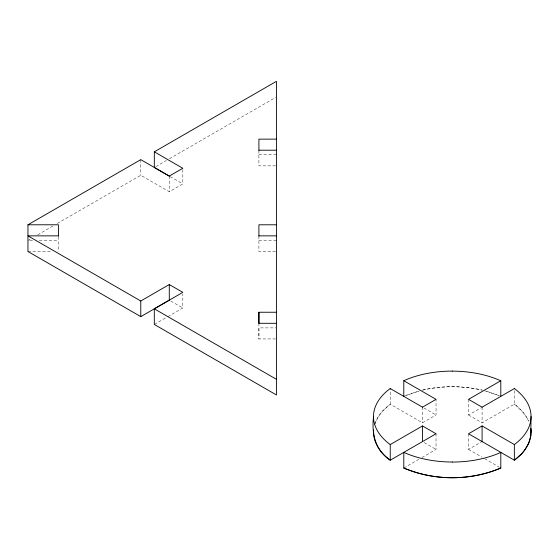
<?xml version="1.0" encoding="UTF-8"?>
<svg xmlns="http://www.w3.org/2000/svg" width="559" height="559" viewBox="0 0 559 559"><rect width="100%" height="100%" fill="white"/><g stroke="black" fill="none" stroke-linecap="round" stroke-linejoin="round"><path stroke-width="0.42" stroke-dasharray="2.79 2.1" d="M275.58 338.936L258.908 338.936L258.915 327.888L276.419 327.888M375.11 423.338C377.744 415.428 383.698 409.118 390.245 404.192L390.245 388.547M374.586 424.798L377.716 417.552L382.936 410.634L390.245 404.192L422.492 422.807L436.034 414.988L436.034 399.343M27.95 240.426L30.207 239.126M37.733 234.78L53.524 225.661M57.284 223.488L140.777 175.288L169.279 191.737L182.814 183.918L182.814 168.28M155.835 166.596L166.386 160.503M169.398 158.763L275.664 97.413M154.48 324.367L167.155 317.044M167.903 316.611L182.814 307.995L182.814 294.097M468.547 399.35L468.547 414.995L480.642 408.007M403.794 468.023L419.243 459.1M421.933 457.548L436.034 449.401L436.034 433.763M468.547 414.995L482.089 422.814L514.35 404.192L514.35 388.547M468.547 433.756L468.547 449.394L481.243 442.064M404.569 396.045L419.376 390.895M406.491 395.206L419.383 390.916M422.373 390.14C441.966 385.584 462.628 385.584 482.221 390.14C462.118 385.486 440.911 385.612 420.864 390.496M258.908 154.773L276.419 154.773M275.58 165.848L258.908 165.848L258.908 150.203M29.697 240.426L34.05 240.426M39.277 240.426L58.443 240.426M258.908 240.426L276.412 240.426M27.95 251.501L52.35 251.501M275.58 251.501L258.908 251.501L258.908 235.856M484.471 390.706L499.453 395.786M486.707 391.286L499.243 395.723M170.139 176.595L182.814 183.918M423.946 408.007L436.034 414.988M468.547 449.394L481.984 457.157M484.674 458.708L499.46 467.247M424.183 442.56L436.034 449.401M170.781 301.049L182.814 307.995M482.089 407.176L482.089 422.814M422.492 407.169L422.492 422.807M258.908 323.298L258.908 338.936M169.279 176.092L169.279 191.737M140.777 159.643L140.777 175.288M58.443 236.73L58.443 251.501M516.369 405.75L514.35 404.192C520.331 408.636 525.691 414.24 528.695 421.144L524.517 414.044L516.369 405.75"/><path stroke-width="0.84" d="M276.419 312.243L258.915 312.243L258.908 323.298L276.412 323.298M531.05 432.198L530.784 428.487C532.699 441.289 524.342 453.097 514.35 460.197L468.547 433.756L482.089 425.937L514.35 444.559L514.35 460.197L521.652 453.754L524.517 450.344L528.695 443.245L530.784 435.901L531.05 416.553A78.728 45.454 0 0 0 514.371 388.54M373.698 429.969C372.49 442.295 380.714 453.307 390.245 460.197L436.034 433.763L422.492 425.937L390.245 444.559L390.245 460.197C375.18 450.295 371.497 433.553 373.545 416.553M169.279 284.545L169.279 300.183L140.777 316.639L27.95 251.501L27.95 224.788L140.777 159.643L169.279 176.092L182.814 168.28L154.326 151.824L276.412 81.335L276.412 394.947L154.312 324.451L154.312 308.813L182.814 292.357L169.279 284.545L140.777 301.001L27.95 235.856L58.443 235.856M422.492 407.169L436.034 399.343L403.794 380.728L403.794 396.366M481.984 407.231L514.35 388.547M500.801 452.378L500.801 468.023C470.308 480.985 434.287 480.985 403.794 468.023L403.794 452.378A78.728 45.454 0 0 0 452.294 462.014M500.801 468.023C470.294 480.957 434.301 480.957 403.794 468.023M276.419 139.135L258.908 139.135L258.908 150.427M258.908 150.203L276.412 150.203M27.95 224.788L58.443 224.788L58.443 236.08M276.412 224.788L258.908 224.788L258.908 236.087M258.908 235.856L276.412 235.856M154.48 167.553L169.391 176.169M482.089 407.176L468.547 399.35L500.801 380.728L500.801 396.366M390.245 388.547L422.604 407.231M154.312 308.813L276.412 379.309M482.089 425.937L482.089 441.575M422.492 425.937L422.492 441.582M258.915 312.243L258.915 323.542M154.326 151.824L154.326 167.462M140.777 301.001L140.777 316.639M531.029 416.553A78.728 45.454 0 0 1 514.371 444.566M500.738 452.441A78.728 45.454 0 0 1 452.217 462.055M452.217 371.148A78.728 45.454 0 0 1 500.738 380.77M390.231 444.587A78.728 45.454 0 0 1 390.231 388.526M403.773 380.721A78.728 45.454 0 0 1 452.294 371.099"/></g></svg>
